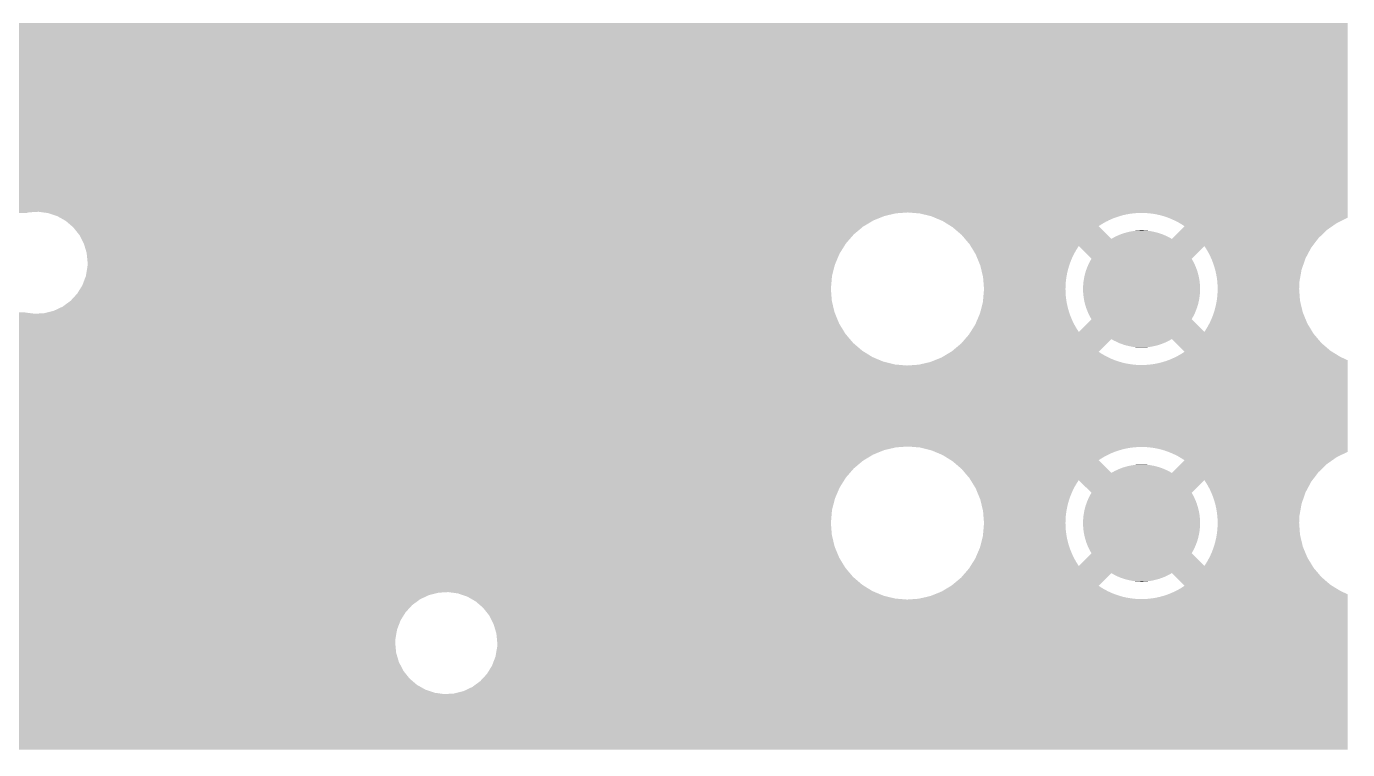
# Model space of a CAD drawing. Extents: x 295 to 953, y 10 to 290.
# Drawn here: x 678.91 to 716.18, y 74.3 to 94.71 of the extents above; entities that cross this region are included whole.
import ezdxf

# ---------------------------------------------------------------- set-up
doc = ezdxf.new("R2010")
doc.units = 0
doc.header["$LTSCALE"] = 5
doc.header["$MEASUREMENT"] = 0
doc.layers.add('PWR1', color=7, linetype='CONTINUOUS')

msp = doc.modelspace()

# ---------------------------------------------------------------- linework, layer by layer
at = {"layer": 'PWR1'}
for points in [[(593.328, 94.613), (593.49, 94.802), (716.177, 94.613), (716.177, 94.802)], [(566.926, 92.991), (566.926, 94.294), (716.177, 92.991), (716.177, 94.294)], [(592.413, 94.294), (592.662, 94.298), (716.177, 94.294), (716.177, 94.298)], [(592.662, 94.298), (592.905, 94.355), (716.177, 94.298), (716.177, 94.355)], [(592.905, 94.355), (593.13, 94.461), (716.177, 94.355), (716.177, 94.461)], [(593.13, 94.461), (593.328, 94.613), (716.177, 94.461), (716.177, 94.613)], [(566.926, 90.515), (566.926, 92.991), (716.177, 90.515), (716.177, 92.991)], [(641.308, 90.513), (641.193, 90.515), (716.177, 90.513), (716.177, 90.515)], [(641.422, 90.507), (641.308, 90.513), (716.177, 90.507), (716.177, 90.513)], [(641.536, 90.495), (641.422, 90.507), (716.177, 90.495), (716.177, 90.507)], [(641.649, 90.478), (641.536, 90.495), (716.177, 90.478), (716.177, 90.495)], [(641.761, 90.455), (641.649, 90.478), (716.177, 90.455), (716.177, 90.478)], [(641.872, 90.428), (641.761, 90.455), (716.177, 90.428), (716.177, 90.455)], [(641.982, 90.395), (641.872, 90.428), (716.177, 90.395), (716.177, 90.428)], [(642.09, 90.358), (641.982, 90.395), (716.177, 90.358), (716.177, 90.395)], [(642.196, 90.315), (642.09, 90.358), (716.177, 90.315), (716.177, 90.358)], [(642.3, 90.268), (642.196, 90.315), (716.177, 90.268), (716.177, 90.315)], [(642.402, 90.215), (642.3, 90.268), (716.177, 90.215), (716.177, 90.268)], [(642.501, 90.158), (642.402, 90.215), (716.177, 90.158), (716.177, 90.215)], [(642.014, 89.672), (642.501, 90.158), (716.177, 89.672), (716.177, 90.158)], [(626.243, 89.561), (626.113, 89.672), (716.177, 89.561), (716.177, 89.672)], [(626.314, 89.477), (626.243, 89.561), (716.177, 89.477), (716.177, 89.561)], [(660.381, 89.461), (660.262, 89.477), (678.974, 89.461), (679.249, 89.477)], [(660.535, 89.44), (660.381, 89.461), (678.893, 89.44), (678.974, 89.461)], [(679.389, 89.458), (679.249, 89.477), (716.177, 89.458), (716.177, 89.477)], [(679.522, 89.44), (679.389, 89.458), (703.527, 89.44), (703.775, 89.458)], [(703.93, 89.445), (703.775, 89.458), (716.177, 89.445), (716.177, 89.458)], [(679.541, 89.434), (679.522, 89.44), (703.438, 89.434), (703.527, 89.44)], [(679.767, 89.357), (679.541, 89.434), (703.109, 89.357), (703.438, 89.434)], [(679.783, 89.352), (679.767, 89.357), (703.097, 89.352), (703.109, 89.357)], [(679.997, 89.231), (679.783, 89.352), (702.796, 89.231), (703.097, 89.352)], [(680.022, 89.216), (679.997, 89.231), (702.772, 89.216), (702.796, 89.231)], [(680.208, 89.057), (680.022, 89.216), (702.507, 89.057), (702.772, 89.216)], [(703.956, 89.443), (703.93, 89.445), (710.268, 89.443), (710.374, 89.445)], [(704.044, 89.435), (703.956, 89.443), (710.162, 89.435), (710.268, 89.443)], [(704.111, 89.43), (704.044, 89.435), (710.115, 89.43), (710.162, 89.435)], [(704.14, 89.423), (704.111, 89.43), (710.056, 89.423), (710.115, 89.43)], [(704.213, 89.405), (704.14, 89.423), (709.951, 89.405), (710.056, 89.423)], [(704.307, 89.382), (704.213, 89.405), (709.847, 89.382), (709.951, 89.405)], [(704.422, 89.353), (704.307, 89.382), (709.745, 89.353), (709.847, 89.382)], [(704.439, 89.349), (704.422, 89.353), (709.732, 89.349), (709.745, 89.353)], [(704.508, 89.32), (704.439, 89.349), (709.643, 89.32), (709.732, 89.349)], [(704.599, 89.282), (704.508, 89.32), (709.544, 89.282), (709.643, 89.32)], [(704.702, 89.239), (704.599, 89.282), (709.447, 89.239), (709.544, 89.282)], [(704.75, 89.218), (704.702, 89.239), (709.407, 89.218), (709.447, 89.239)], [(704.795, 89.191), (704.75, 89.218), (709.352, 89.191), (709.407, 89.218)], [(704.88, 89.138), (704.795, 89.191), (709.259, 89.138), (709.352, 89.191)], [(704.973, 89.081), (704.88, 89.138), (709.169, 89.081), (709.259, 89.138)], [(704.989, 89.07), (704.973, 89.081), (709.154, 89.07), (709.169, 89.081)], [(710.481, 89.442), (710.374, 89.445), (716.177, 89.442), (716.177, 89.445)], [(710.587, 89.433), (710.481, 89.442), (716.177, 89.433), (716.177, 89.442)], [(710.693, 89.42), (710.587, 89.433), (716.177, 89.42), (716.177, 89.433)], [(710.797, 89.401), (710.693, 89.42), (716.177, 89.401), (716.177, 89.42)], [(710.901, 89.377), (710.797, 89.401), (716.177, 89.377), (716.177, 89.401)], [(711.004, 89.348), (710.901, 89.377), (716.177, 89.348), (716.177, 89.377)], [(711.104, 89.314), (711.004, 89.348), (716.177, 89.314), (716.177, 89.348)], [(711.119, 89.308), (711.104, 89.314), (716.177, 89.308), (716.177, 89.314)], [(711.12, 89.307), (711.119, 89.308), (716.176, 89.307), (716.177, 89.308)], [(711.203, 89.274), (711.12, 89.307), (716.109, 89.274), (716.176, 89.307)], [(711.3, 89.23), (711.203, 89.274), (716.019, 89.23), (716.109, 89.274)], [(711.395, 89.182), (711.3, 89.23), (715.919, 89.182), (716.019, 89.23)], [(711.434, 89.159), (711.395, 89.182), (715.873, 89.159), (715.919, 89.182)], [(711.487, 89.128), (711.434, 89.159), (715.829, 89.128), (715.873, 89.159)], [(711.576, 89.07), (711.487, 89.128), (715.746, 89.07), (715.829, 89.128)], [(680.231, 89.037), (680.208, 89.057), (702.484, 89.037), (702.507, 89.057)], [(680.388, 88.84), (680.231, 89.037), (702.249, 88.84), (702.484, 89.037)], [(680.403, 88.821), (680.388, 88.84), (702.232, 88.821), (702.249, 88.84)], [(680.525, 88.585), (680.403, 88.821), (702.027, 88.585), (702.232, 88.821)], [(705.037, 89.041), (704.989, 89.07), (709.183, 89.041), (709.154, 89.07)], [(705.293, 88.821), (705.037, 89.041), (709.403, 88.821), (709.183, 89.041)], [(705.385, 88.712), (705.293, 88.821), (709.512, 88.712), (709.403, 88.821)], [(705.511, 88.564), (705.385, 88.712), (715.227, 88.564), (715.339, 88.712)], [(709.512, 88.712), (709.528, 88.722), (711.218, 88.712), (711.202, 88.722)], [(709.528, 88.722), (709.594, 88.758), (711.202, 88.722), (711.137, 88.758)], [(709.594, 88.758), (709.61, 88.767), (711.137, 88.758), (711.12, 88.767)], [(709.61, 88.767), (709.678, 88.799), (711.12, 88.767), (711.053, 88.799)], [(709.678, 88.799), (709.694, 88.807), (711.053, 88.799), (711.035, 88.807)], [(709.694, 88.807), (709.764, 88.836), (711.035, 88.807), (710.967, 88.836)], [(709.764, 88.836), (709.78, 88.843), (710.967, 88.836), (710.949, 88.843)], [(709.78, 88.843), (709.852, 88.868), (710.949, 88.843), (710.879, 88.868)], [(709.852, 88.868), (709.869, 88.873), (710.879, 88.868), (710.86, 88.873)], [(709.869, 88.873), (709.942, 88.894), (710.86, 88.873), (710.79, 88.894)], [(709.942, 88.894), (709.958, 88.899), (710.79, 88.894), (710.77, 88.899)], [(709.958, 88.899), (710.033, 88.916), (710.77, 88.899), (710.699, 88.916)], [(710.033, 88.916), (710.049, 88.919), (710.699, 88.916), (710.678, 88.919)], [(710.049, 88.919), (710.126, 88.932), (710.678, 88.919), (710.607, 88.932)], [(710.126, 88.932), (710.142, 88.934), (710.607, 88.932), (710.585, 88.934)], [(710.142, 88.934), (710.22, 88.943), (710.585, 88.934), (710.514, 88.943)], [(710.22, 88.943), (710.234, 88.944), (710.514, 88.943), (710.489, 88.944)], [(710.234, 88.944), (710.317, 88.949), (710.489, 88.944), (710.421, 88.949)], [(710.317, 88.949), (710.328, 88.949), (710.421, 88.949), (710.328, 88.949)], [(711.218, 88.712), (711.238, 88.732), (715.339, 88.712), (715.354, 88.732)], [(711.238, 88.732), (711.472, 88.966), (715.354, 88.732), (715.597, 88.966)], [(711.472, 88.966), (711.576, 89.07), (715.597, 88.966), (715.746, 89.07)], [(680.529, 88.577), (680.525, 88.585), (702.021, 88.577), (702.027, 88.585)], [(680.608, 88.313), (680.529, 88.577), (701.856, 88.313), (702.021, 88.577)], [(705.544, 88.51), (705.511, 88.564), (715.186, 88.51), (715.227, 88.564)], [(705.599, 88.421), (705.544, 88.51), (708.536, 88.421), (708.593, 88.51)], [(705.655, 88.329), (705.599, 88.421), (708.482, 88.329), (708.536, 88.421)], [(705.687, 88.275), (705.655, 88.329), (708.455, 88.275), (708.482, 88.329)], [(708.952, 88.152), (708.593, 88.51), (711.779, 88.152), (712.137, 88.51)], [(712.168, 88.462), (712.137, 88.51), (715.15, 88.462), (715.186, 88.51)], [(712.2, 88.413), (712.168, 88.462), (715.123, 88.413), (715.15, 88.462)], [(712.253, 88.32), (712.2, 88.413), (715.074, 88.32), (715.123, 88.413)], [(680.609, 88.3), (680.608, 88.313), (701.848, 88.3), (701.856, 88.313)], [(680.634, 88.038), (680.609, 88.3), (701.736, 88.038), (701.848, 88.3)], [(680.63, 87.93), (680.632, 87.989), (701.7, 87.93), (701.715, 87.989)], [(680.632, 87.989), (680.634, 88.038), (701.715, 87.989), (701.736, 88.038)], [(705.704, 88.234), (705.687, 88.275), (708.433, 88.234), (708.455, 88.275)], [(705.744, 88.137), (705.704, 88.234), (708.389, 88.137), (708.433, 88.234)], [(705.785, 88.038), (705.744, 88.137), (708.35, 88.038), (708.389, 88.137)], [(705.816, 87.963), (705.785, 88.038), (708.325, 87.963), (708.35, 88.038)], [(705.822, 87.937), (705.816, 87.963), (708.316, 87.937), (708.325, 87.963)], [(708.843, 87.936), (708.864, 87.987), (711.888, 87.936), (711.865, 87.987)], [(708.864, 87.987), (708.881, 88.021), (711.865, 87.987), (711.85, 88.021)], [(708.881, 88.021), (708.906, 88.07), (711.85, 88.021), (711.824, 88.07)], [(708.906, 88.07), (708.924, 88.103), (711.824, 88.07), (711.807, 88.103)], [(708.924, 88.103), (708.952, 88.152), (711.807, 88.103), (711.779, 88.152)], [(712.301, 88.226), (712.253, 88.32), (715.023, 88.226), (715.074, 88.32)], [(712.328, 88.165), (712.301, 88.226), (714.991, 88.165), (715.023, 88.226)], [(712.345, 88.128), (712.328, 88.165), (714.978, 88.128), (714.991, 88.165)], [(712.383, 88.029), (712.345, 88.128), (714.944, 88.029), (714.978, 88.128)], [(712.417, 87.928), (712.383, 88.029), (714.909, 87.928), (714.944, 88.029)], [(680.485, 87.401), (680.583, 87.658), (701.61, 87.401), (701.632, 87.658)], [(680.583, 87.658), (680.584, 87.662), (701.632, 87.658), (701.632, 87.662)], [(680.584, 87.662), (680.63, 87.93), (701.632, 87.662), (701.7, 87.93)], [(705.847, 87.835), (705.822, 87.937), (708.287, 87.835), (708.316, 87.937)], [(705.871, 87.731), (705.847, 87.835), (708.263, 87.731), (708.287, 87.835)], [(705.894, 87.635), (705.871, 87.731), (708.246, 87.635), (708.263, 87.731)], [(705.895, 87.626), (705.894, 87.635), (708.244, 87.626), (708.246, 87.635)], [(705.903, 87.521), (705.895, 87.626), (708.23, 87.521), (708.244, 87.626)], [(708.739, 87.578), (708.748, 87.632), (711.992, 87.578), (711.981, 87.632)], [(708.748, 87.632), (708.757, 87.669), (711.981, 87.632), (711.974, 87.669)], [(708.757, 87.669), (708.77, 87.723), (711.974, 87.669), (711.96, 87.723)], [(708.77, 87.723), (708.78, 87.759), (711.96, 87.723), (711.951, 87.759)], [(708.78, 87.759), (708.796, 87.813), (711.951, 87.759), (711.933, 87.813)], [(708.796, 87.813), (708.809, 87.848), (711.933, 87.813), (711.922, 87.848)], [(708.809, 87.848), (708.828, 87.901), (711.922, 87.848), (711.902, 87.901)], [(708.828, 87.901), (708.843, 87.936), (711.902, 87.901), (711.888, 87.936)], [(712.44, 87.846), (712.417, 87.928), (714.88, 87.846), (714.909, 87.928)], [(712.446, 87.826), (712.44, 87.846), (714.876, 87.826), (714.88, 87.846)], [(712.469, 87.722), (712.446, 87.826), (714.858, 87.722), (714.876, 87.826)], [(712.488, 87.617), (712.469, 87.722), (714.839, 87.617), (714.858, 87.722)], [(712.501, 87.514), (712.488, 87.617), (714.82, 87.514), (714.839, 87.617)], [(680.34, 87.167), (680.422, 87.299), (701.612, 87.167), (701.602, 87.299)], [(680.422, 87.299), (680.485, 87.401), (701.602, 87.299), (701.61, 87.401)], [(705.912, 87.414), (705.903, 87.521), (708.222, 87.414), (708.23, 87.521)], [(705.921, 87.299), (705.912, 87.414), (708.219, 87.299), (708.222, 87.414)], [(705.912, 87.192), (705.921, 87.299), (708.222, 87.192), (708.219, 87.299)], [(708.714, 87.299), (708.715, 87.355), (712.016, 87.299), (712.015, 87.355)], [(708.716, 87.243), (708.714, 87.299), (712.015, 87.243), (712.016, 87.299)], [(708.715, 87.355), (708.717, 87.392), (712.015, 87.355), (712.014, 87.392)], [(708.717, 87.205), (708.716, 87.243), (712.013, 87.205), (712.015, 87.243)], [(708.717, 87.392), (708.721, 87.448), (712.014, 87.392), (712.009, 87.448)], [(708.721, 87.448), (708.725, 87.485), (712.009, 87.448), (712.006, 87.485)], [(708.725, 87.485), (708.732, 87.541), (712.006, 87.485), (711.998, 87.541)], [(708.732, 87.541), (708.739, 87.578), (711.998, 87.541), (711.992, 87.578)], [(712.501, 87.511), (712.501, 87.514), (714.82, 87.511), (714.82, 87.514)], [(712.509, 87.405), (712.501, 87.511), (714.815, 87.405), (714.82, 87.511)], [(712.508, 87.183), (712.511, 87.299), (714.819, 87.183), (714.81, 87.299)], [(712.511, 87.299), (712.509, 87.405), (714.81, 87.299), (714.815, 87.405)], [(679.931, 86.801), (680.15, 86.962), (701.666, 86.801), (701.628, 86.962)], [(680.15, 86.962), (680.153, 86.964), (701.628, 86.962), (701.628, 86.964)], [(680.153, 86.964), (680.34, 87.167), (701.628, 86.964), (701.612, 87.167)], [(705.849, 86.772), (705.875, 86.876), (708.285, 86.772), (708.261, 86.876)], [(705.875, 86.876), (705.89, 86.935), (708.261, 86.876), (708.25, 86.935)], [(705.89, 86.935), (705.894, 86.98), (708.25, 86.935), (708.243, 86.98)], [(705.894, 86.98), (705.903, 87.086), (708.243, 86.98), (708.229, 87.086)], [(705.903, 87.086), (705.912, 87.192), (708.229, 87.086), (708.222, 87.192)], [(708.722, 87.15), (708.717, 87.205), (712.009, 87.15), (712.013, 87.205)], [(708.725, 87.112), (708.722, 87.15), (712.005, 87.112), (712.009, 87.15)], [(708.733, 87.057), (708.725, 87.112), (711.998, 87.057), (712.005, 87.112)], [(708.738, 87.02), (708.733, 87.057), (711.992, 87.02), (711.998, 87.057)], [(708.749, 86.965), (708.738, 87.02), (711.982, 86.965), (711.992, 87.02)], [(708.756, 86.928), (708.749, 86.965), (711.973, 86.928), (711.982, 86.965)], [(708.77, 86.874), (708.756, 86.928), (711.961, 86.874), (711.973, 86.928)], [(708.78, 86.838), (708.77, 86.874), (711.95, 86.838), (711.961, 86.874)], [(708.797, 86.784), (708.78, 86.838), (711.934, 86.784), (711.95, 86.838)], [(712.443, 86.763), (712.467, 86.866), (714.884, 86.763), (714.859, 86.866)], [(712.467, 86.866), (712.485, 86.962), (714.859, 86.866), (714.836, 86.962)], [(712.485, 86.962), (712.486, 86.971), (714.836, 86.962), (714.835, 86.971)], [(712.486, 86.971), (712.5, 87.077), (714.835, 86.971), (714.827, 87.077)], [(712.5, 87.077), (712.508, 87.183), (714.827, 87.077), (714.819, 87.183)], [(626.114, 86.405), (626.224, 86.497), (701.801, 86.405), (701.763, 86.497)], [(626.224, 86.497), (626.313, 86.6), (701.763, 86.497), (701.721, 86.6)], [(660.154, 86.6), (660.429, 86.616), (679.14, 86.6), (679.021, 86.616)], [(660.429, 86.616), (660.51, 86.636), (679.021, 86.616), (678.867, 86.636)], [(679.14, 86.6), (679.415, 86.616), (701.721, 86.6), (701.714, 86.616)], [(679.415, 86.616), (679.487, 86.634), (701.714, 86.616), (701.707, 86.634)], [(679.487, 86.634), (679.682, 86.684), (701.707, 86.634), (701.695, 86.684)], [(679.682, 86.684), (679.931, 86.801), (701.695, 86.684), (701.666, 86.801)], [(705.706, 86.372), (705.748, 86.469), (708.429, 86.372), (708.386, 86.469)], [(705.748, 86.469), (705.79, 86.568), (708.386, 86.469), (708.347, 86.568)], [(705.79, 86.568), (705.807, 86.608), (708.347, 86.568), (708.334, 86.608)], [(705.807, 86.608), (705.823, 86.669), (708.334, 86.608), (708.313, 86.669)], [(705.823, 86.669), (705.849, 86.772), (708.313, 86.669), (708.285, 86.772)], [(708.808, 86.749), (708.797, 86.784), (711.921, 86.749), (711.934, 86.784)], [(708.829, 86.697), (708.808, 86.749), (711.902, 86.697), (711.921, 86.749)], [(708.842, 86.662), (708.829, 86.697), (711.888, 86.662), (711.902, 86.697)], [(708.865, 86.611), (708.842, 86.662), (711.866, 86.611), (711.888, 86.662)], [(708.88, 86.577), (708.865, 86.611), (711.849, 86.577), (711.866, 86.611)], [(708.906, 86.527), (708.88, 86.577), (711.825, 86.527), (711.849, 86.577)], [(708.924, 86.494), (708.906, 86.527), (711.806, 86.494), (711.825, 86.527)], [(708.952, 86.446), (708.924, 86.494), (711.779, 86.446), (711.806, 86.494)], [(712.341, 86.46), (712.38, 86.559), (714.986, 86.46), (714.945, 86.559)], [(712.38, 86.559), (712.405, 86.634), (714.945, 86.559), (714.915, 86.634)], [(712.405, 86.634), (712.414, 86.66), (714.915, 86.634), (714.908, 86.66)], [(712.414, 86.66), (712.443, 86.763), (714.908, 86.66), (714.884, 86.763)], [(642.097, 86.322), (642.014, 86.405), (701.835, 86.322), (701.801, 86.405)], [(642.385, 86.034), (642.097, 86.322), (702.011, 86.034), (701.835, 86.322)], [(705.543, 86.087), (705.604, 86.185), (708.593, 86.087), (708.531, 86.185)], [(705.604, 86.185), (705.662, 86.277), (708.531, 86.185), (708.478, 86.277)], [(705.662, 86.277), (705.675, 86.298), (708.478, 86.277), (708.467, 86.298)], [(705.675, 86.298), (705.706, 86.372), (708.467, 86.298), (708.429, 86.372)], [(708.593, 86.087), (708.952, 86.445), (712.137, 86.087), (711.779, 86.445)], [(708.952, 86.445), (708.952, 86.446), (711.779, 86.445), (711.779, 86.446)], [(712.137, 86.087), (712.195, 86.177), (715.186, 86.087), (715.132, 86.177)], [(712.195, 86.177), (712.248, 86.269), (715.132, 86.177), (715.076, 86.269)], [(712.248, 86.269), (712.276, 86.322), (715.076, 86.269), (715.043, 86.322)], [(712.276, 86.322), (712.297, 86.363), (715.043, 86.322), (715.026, 86.363)], [(712.297, 86.363), (712.341, 86.46), (715.026, 86.363), (714.986, 86.46)], [(642.034, 85.699), (642.142, 85.739), (702.319, 85.699), (702.273, 85.739)], [(642.142, 85.739), (642.229, 85.776), (702.273, 85.739), (702.229, 85.776)], [(642.229, 85.776), (642.247, 85.784), (702.229, 85.776), (702.223, 85.784)], [(642.247, 85.784), (642.35, 85.834), (702.223, 85.784), (702.181, 85.834)], [(642.35, 85.834), (642.45, 85.888), (702.181, 85.834), (702.134, 85.888)], [(642.501, 85.918), (642.385, 86.034), (702.109, 85.918), (702.011, 86.034)], [(642.45, 85.888), (642.501, 85.918), (702.134, 85.888), (702.109, 85.918)], [(705.015, 85.541), (705.274, 85.757), (709.167, 85.541), (709.384, 85.757)], [(705.274, 85.757), (705.385, 85.885), (709.384, 85.757), (709.512, 85.885)], [(705.385, 85.885), (705.495, 86.012), (715.345, 85.885), (715.237, 86.012)], [(705.495, 86.012), (705.509, 86.034), (715.237, 86.012), (715.219, 86.034)], [(705.509, 86.034), (705.543, 86.087), (715.219, 86.034), (715.186, 86.087)], [(709.529, 85.876), (709.512, 85.885), (711.202, 85.876), (711.218, 85.885)], [(709.593, 85.839), (709.529, 85.876), (711.136, 85.839), (711.202, 85.876)], [(709.611, 85.831), (709.593, 85.839), (711.121, 85.831), (711.136, 85.839)], [(709.677, 85.798), (709.611, 85.831), (711.052, 85.798), (711.121, 85.831)], [(709.695, 85.79), (709.677, 85.798), (711.036, 85.79), (711.052, 85.798)], [(709.763, 85.761), (709.695, 85.79), (710.966, 85.761), (711.036, 85.79)], [(709.782, 85.755), (709.763, 85.761), (710.95, 85.755), (710.966, 85.761)], [(709.851, 85.73), (709.782, 85.755), (710.878, 85.73), (710.95, 85.755)], [(709.87, 85.724), (709.851, 85.73), (710.862, 85.724), (710.878, 85.73)], [(709.94, 85.703), (709.87, 85.724), (710.788, 85.703), (710.862, 85.724)], [(711.327, 85.776), (711.218, 85.885), (715.437, 85.776), (715.345, 85.885)], [(711.547, 85.556), (711.327, 85.776), (715.693, 85.556), (715.437, 85.776)], [(607.509, 85.313), (607.57, 85.379), (702.928, 85.313), (702.772, 85.379)], [(607.57, 85.379), (607.696, 85.516), (702.772, 85.379), (702.551, 85.516)], [(607.696, 85.516), (607.721, 85.556), (702.551, 85.516), (702.485, 85.556)], [(607.721, 85.556), (607.725, 85.562), (702.485, 85.556), (702.479, 85.562)], [(641.249, 85.562), (641.363, 85.566), (702.479, 85.562), (702.474, 85.566)], [(641.363, 85.566), (641.477, 85.575), (702.474, 85.566), (702.464, 85.575)], [(641.477, 85.575), (641.591, 85.59), (702.464, 85.575), (702.447, 85.59)], [(641.591, 85.59), (641.704, 85.609), (702.447, 85.59), (702.424, 85.609)], [(641.704, 85.609), (641.815, 85.634), (702.424, 85.609), (702.395, 85.634)], [(641.815, 85.634), (641.926, 85.664), (702.395, 85.634), (702.36, 85.664)], [(641.926, 85.664), (642.034, 85.699), (702.36, 85.664), (702.319, 85.699)], [(704.618, 85.323), (704.726, 85.367), (709.527, 85.323), (709.43, 85.367)], [(704.726, 85.367), (704.807, 85.416), (709.43, 85.367), (709.335, 85.416)], [(704.807, 85.416), (704.896, 85.469), (709.335, 85.416), (709.243, 85.469)], [(704.896, 85.469), (704.992, 85.527), (709.243, 85.469), (709.154, 85.527)], [(704.992, 85.527), (705.015, 85.541), (709.154, 85.527), (709.167, 85.541)], [(709.96, 85.699), (709.94, 85.703), (710.772, 85.699), (710.788, 85.703)], [(710.031, 85.682), (709.96, 85.699), (710.697, 85.682), (710.772, 85.699)], [(710.052, 85.678), (710.031, 85.682), (710.681, 85.678), (710.697, 85.682)], [(710.123, 85.665), (710.052, 85.678), (710.604, 85.665), (710.681, 85.678)], [(710.145, 85.663), (710.123, 85.665), (710.589, 85.663), (710.604, 85.665)], [(710.216, 85.654), (710.145, 85.663), (710.51, 85.654), (710.589, 85.663)], [(710.241, 85.653), (710.216, 85.654), (710.496, 85.653), (710.51, 85.654)], [(710.309, 85.649), (710.241, 85.653), (710.413, 85.649), (710.496, 85.653)], [(710.403, 85.648), (710.309, 85.649), (710.403, 85.648), (710.413, 85.649)], [(711.186, 85.316), (711.284, 85.359), (716.12, 85.316), (716.025, 85.359)], [(711.284, 85.359), (711.323, 85.379), (716.025, 85.359), (715.98, 85.379)], [(711.323, 85.379), (711.379, 85.407), (715.98, 85.379), (715.935, 85.407)], [(711.379, 85.407), (711.471, 85.459), (715.935, 85.407), (715.85, 85.459)], [(711.471, 85.459), (711.561, 85.516), (715.85, 85.459), (715.758, 85.516)], [(711.576, 85.527), (711.547, 85.556), (715.741, 85.527), (715.693, 85.556)], [(711.561, 85.516), (711.576, 85.527), (715.758, 85.516), (715.741, 85.527)], [(606.771, 84.965), (607.038, 85.033), (716.177, 84.965), (716.177, 85.033)], [(607.038, 85.033), (607.263, 85.139), (716.177, 85.033), (716.177, 85.139)], [(607.263, 85.139), (607.287, 85.15), (703.748, 85.139), (703.615, 85.15)], [(607.287, 85.15), (607.311, 85.168), (703.615, 85.15), (703.411, 85.168)], [(607.311, 85.168), (607.42, 85.248), (703.411, 85.168), (703.084, 85.248)], [(607.42, 85.248), (607.509, 85.313), (703.084, 85.248), (702.928, 85.313)], [(703.748, 85.139), (703.931, 85.152), (716.177, 85.139), (716.177, 85.152)], [(703.931, 85.152), (703.974, 85.155), (710.356, 85.152), (710.249, 85.155)], [(703.974, 85.155), (704.084, 85.163), (710.249, 85.155), (710.148, 85.163)], [(704.084, 85.163), (704.086, 85.164), (710.148, 85.163), (710.143, 85.164)], [(704.086, 85.164), (704.145, 85.178), (710.143, 85.164), (710.038, 85.178)], [(704.145, 85.178), (704.226, 85.196), (710.038, 85.178), (709.933, 85.196)], [(704.226, 85.196), (704.329, 85.22), (709.933, 85.196), (709.829, 85.22)], [(704.329, 85.22), (704.413, 85.24), (709.829, 85.22), (709.761, 85.24)], [(704.413, 85.24), (704.437, 85.25), (709.761, 85.24), (709.727, 85.25)], [(704.437, 85.25), (704.521, 85.284), (709.727, 85.25), (709.626, 85.284)], [(704.521, 85.284), (704.618, 85.323), (709.626, 85.284), (709.527, 85.323)], [(710.356, 85.152), (710.462, 85.155), (716.177, 85.152), (716.177, 85.155)], [(710.462, 85.155), (710.569, 85.162), (716.177, 85.155), (716.177, 85.162)], [(710.569, 85.162), (710.674, 85.175), (716.177, 85.162), (716.177, 85.175)], [(710.674, 85.175), (710.779, 85.193), (716.177, 85.175), (716.177, 85.193)], [(710.779, 85.193), (710.883, 85.216), (716.177, 85.193), (716.177, 85.216)], [(710.883, 85.216), (710.986, 85.244), (716.177, 85.216), (716.177, 85.244)], [(710.986, 85.244), (711.087, 85.277), (716.177, 85.244), (716.177, 85.277)], [(711.087, 85.277), (711.118, 85.289), (716.177, 85.277), (716.177, 85.289)], [(711.118, 85.289), (711.12, 85.29), (716.177, 85.289), (716.176, 85.29)], [(711.12, 85.29), (711.186, 85.316), (716.176, 85.29), (716.12, 85.316)], [(566.926, 82.854), (566.926, 84.949), (716.177, 82.854), (716.177, 84.949)], [(606.496, 84.949), (606.771, 84.965), (716.177, 84.949), (716.177, 84.965)], [(566.926, 82.83), (566.926, 82.854), (703.438, 82.83), (703.775, 82.854)], [(566.926, 82.753), (566.926, 82.83), (703.109, 82.753), (703.438, 82.83)], [(566.926, 82.627), (566.926, 82.753), (702.796, 82.627), (703.109, 82.753)], [(703.93, 82.841), (703.775, 82.854), (716.177, 82.841), (716.177, 82.854)], [(703.956, 82.839), (703.93, 82.841), (710.268, 82.839), (710.374, 82.841)], [(704.044, 82.831), (703.956, 82.839), (710.162, 82.831), (710.268, 82.839)], [(704.111, 82.826), (704.044, 82.831), (710.115, 82.826), (710.162, 82.831)], [(704.14, 82.819), (704.111, 82.826), (710.056, 82.819), (710.115, 82.826)], [(704.213, 82.801), (704.14, 82.819), (709.951, 82.801), (710.056, 82.819)], [(704.307, 82.778), (704.213, 82.801), (709.847, 82.778), (709.951, 82.801)], [(704.422, 82.749), (704.307, 82.778), (709.745, 82.749), (709.847, 82.778)], [(704.439, 82.745), (704.422, 82.749), (709.732, 82.745), (709.745, 82.749)], [(704.508, 82.716), (704.439, 82.745), (709.643, 82.716), (709.732, 82.745)], [(710.481, 82.838), (710.374, 82.841), (716.177, 82.838), (716.177, 82.841)], [(710.587, 82.829), (710.481, 82.838), (716.177, 82.829), (716.177, 82.838)], [(710.693, 82.816), (710.587, 82.829), (716.177, 82.816), (716.177, 82.829)], [(710.797, 82.797), (710.693, 82.816), (716.177, 82.797), (716.177, 82.816)], [(710.901, 82.773), (710.797, 82.797), (716.177, 82.773), (716.177, 82.797)], [(711.004, 82.744), (710.901, 82.773), (716.177, 82.744), (716.177, 82.773)], [(711.104, 82.71), (711.004, 82.744), (716.177, 82.71), (716.177, 82.744)], [(566.926, 82.453), (566.926, 82.627), (702.507, 82.453), (702.796, 82.627)], [(566.926, 82.236), (566.926, 82.453), (702.249, 82.236), (702.507, 82.453)], [(704.599, 82.678), (704.508, 82.716), (709.544, 82.678), (709.643, 82.716)], [(704.702, 82.635), (704.599, 82.678), (709.447, 82.635), (709.544, 82.678)], [(704.75, 82.614), (704.702, 82.635), (709.407, 82.614), (709.447, 82.635)], [(704.795, 82.587), (704.75, 82.614), (709.352, 82.587), (709.407, 82.614)], [(704.88, 82.534), (704.795, 82.587), (709.259, 82.534), (709.352, 82.587)], [(704.973, 82.477), (704.88, 82.534), (709.169, 82.477), (709.259, 82.534)], [(704.989, 82.466), (704.973, 82.477), (709.154, 82.466), (709.169, 82.477)], [(705.037, 82.437), (704.989, 82.466), (709.183, 82.437), (709.154, 82.466)], [(705.293, 82.217), (705.037, 82.437), (709.403, 82.217), (709.183, 82.437)], [(711.119, 82.704), (711.104, 82.71), (716.177, 82.704), (716.177, 82.71)], [(711.12, 82.703), (711.119, 82.704), (716.176, 82.703), (716.177, 82.704)], [(711.203, 82.67), (711.12, 82.703), (716.109, 82.67), (716.176, 82.703)], [(711.3, 82.626), (711.203, 82.67), (716.019, 82.626), (716.109, 82.67)], [(711.395, 82.578), (711.3, 82.626), (715.919, 82.578), (716.019, 82.626)], [(711.434, 82.555), (711.395, 82.578), (715.873, 82.555), (715.919, 82.578)], [(711.487, 82.524), (711.434, 82.555), (715.829, 82.524), (715.873, 82.555)], [(711.472, 82.362), (711.576, 82.466), (715.597, 82.362), (715.746, 82.466)], [(711.576, 82.466), (711.487, 82.524), (715.746, 82.466), (715.829, 82.524)], [(566.926, 81.981), (566.926, 82.236), (702.027, 81.981), (702.249, 82.236)], [(705.385, 82.108), (705.293, 82.217), (709.512, 82.108), (709.403, 82.217)], [(705.511, 81.96), (705.385, 82.108), (715.227, 81.96), (715.339, 82.108)], [(709.512, 82.108), (709.528, 82.118), (711.218, 82.108), (711.202, 82.118)], [(709.528, 82.118), (709.594, 82.154), (711.202, 82.118), (711.137, 82.154)], [(709.594, 82.154), (709.61, 82.163), (711.137, 82.154), (711.12, 82.163)], [(709.61, 82.163), (709.678, 82.195), (711.12, 82.163), (711.053, 82.195)], [(709.678, 82.195), (709.694, 82.203), (711.053, 82.195), (711.035, 82.203)], [(709.694, 82.203), (709.764, 82.232), (711.035, 82.203), (710.967, 82.232)], [(709.764, 82.232), (709.78, 82.239), (710.967, 82.232), (710.949, 82.239)], [(709.78, 82.239), (709.852, 82.264), (710.949, 82.239), (710.879, 82.264)], [(709.852, 82.264), (709.869, 82.269), (710.879, 82.264), (710.86, 82.269)], [(709.869, 82.269), (709.942, 82.29), (710.86, 82.269), (710.79, 82.29)], [(709.942, 82.29), (709.958, 82.295), (710.79, 82.29), (710.77, 82.295)], [(709.958, 82.295), (710.033, 82.312), (710.77, 82.295), (710.699, 82.312)], [(710.033, 82.312), (710.049, 82.315), (710.699, 82.312), (710.678, 82.315)], [(710.049, 82.315), (710.126, 82.328), (710.678, 82.315), (710.607, 82.328)], [(710.126, 82.328), (710.142, 82.33), (710.607, 82.328), (710.585, 82.33)], [(710.142, 82.33), (710.22, 82.339), (710.585, 82.33), (710.514, 82.339)], [(710.22, 82.339), (710.234, 82.34), (710.514, 82.339), (710.489, 82.34)], [(710.234, 82.34), (710.317, 82.345), (710.489, 82.34), (710.421, 82.345)], [(710.317, 82.345), (710.328, 82.345), (710.421, 82.345), (710.328, 82.345)], [(711.218, 82.108), (711.238, 82.128), (715.339, 82.108), (715.354, 82.128)], [(711.238, 82.128), (711.472, 82.362), (715.354, 82.128), (715.597, 82.362)], [(566.926, 81.696), (566.926, 81.981), (701.848, 81.696), (702.027, 81.981)], [(566.926, 81.385), (566.926, 81.696), (701.715, 81.385), (701.848, 81.696)], [(705.544, 81.906), (705.511, 81.96), (715.186, 81.906), (715.227, 81.96)], [(705.599, 81.817), (705.544, 81.906), (708.536, 81.817), (708.593, 81.906)], [(705.655, 81.725), (705.599, 81.817), (708.482, 81.725), (708.536, 81.817)], [(705.687, 81.671), (705.655, 81.725), (708.455, 81.671), (708.482, 81.725)], [(705.704, 81.63), (705.687, 81.671), (708.433, 81.63), (708.455, 81.671)], [(705.744, 81.533), (705.704, 81.63), (708.389, 81.533), (708.433, 81.63)], [(708.952, 81.548), (708.593, 81.906), (711.779, 81.548), (712.137, 81.906)], [(712.168, 81.858), (712.137, 81.906), (715.15, 81.858), (715.186, 81.906)], [(712.2, 81.809), (712.168, 81.858), (715.123, 81.809), (715.15, 81.858)], [(712.253, 81.716), (712.2, 81.809), (715.074, 81.716), (715.123, 81.809)], [(712.301, 81.622), (712.253, 81.716), (715.023, 81.622), (715.074, 81.716)], [(712.328, 81.561), (712.301, 81.622), (714.991, 81.561), (715.023, 81.622)], [(566.926, 81.058), (566.926, 81.385), (701.632, 81.058), (701.715, 81.385)], [(705.785, 81.434), (705.744, 81.533), (708.35, 81.434), (708.389, 81.533)], [(705.816, 81.359), (705.785, 81.434), (708.325, 81.359), (708.35, 81.434)], [(705.822, 81.333), (705.816, 81.359), (708.316, 81.333), (708.325, 81.359)], [(705.847, 81.231), (705.822, 81.333), (708.287, 81.231), (708.316, 81.333)], [(708.809, 81.244), (708.828, 81.297), (711.922, 81.244), (711.902, 81.297)], [(708.828, 81.297), (708.843, 81.332), (711.902, 81.297), (711.888, 81.332)], [(708.843, 81.332), (708.864, 81.383), (711.888, 81.332), (711.865, 81.383)], [(708.864, 81.383), (708.881, 81.417), (711.865, 81.383), (711.85, 81.417)], [(708.881, 81.417), (708.906, 81.466), (711.85, 81.417), (711.824, 81.466)], [(708.906, 81.466), (708.924, 81.499), (711.824, 81.466), (711.807, 81.499)], [(708.924, 81.499), (708.952, 81.548), (711.807, 81.499), (711.779, 81.548)], [(712.345, 81.524), (712.328, 81.561), (714.978, 81.524), (714.991, 81.561)], [(712.383, 81.425), (712.345, 81.524), (714.944, 81.425), (714.978, 81.524)], [(712.417, 81.324), (712.383, 81.425), (714.909, 81.324), (714.944, 81.425)], [(712.44, 81.242), (712.417, 81.324), (714.88, 81.242), (714.909, 81.324)], [(566.926, 80.695), (566.926, 81.058), (701.602, 80.695), (701.632, 81.058)], [(705.871, 81.127), (705.847, 81.231), (708.263, 81.127), (708.287, 81.231)], [(705.894, 81.031), (705.871, 81.127), (708.246, 81.031), (708.263, 81.127)], [(705.895, 81.022), (705.894, 81.031), (708.244, 81.022), (708.246, 81.031)], [(705.903, 80.917), (705.895, 81.022), (708.23, 80.917), (708.244, 81.022)], [(705.912, 80.81), (705.903, 80.917), (708.222, 80.81), (708.23, 80.917)], [(708.721, 80.844), (708.725, 80.881), (712.009, 80.844), (712.006, 80.881)], [(708.725, 80.881), (708.732, 80.937), (712.006, 80.881), (711.998, 80.937)], [(708.732, 80.937), (708.739, 80.974), (711.998, 80.937), (711.992, 80.974)], [(708.739, 80.974), (708.748, 81.028), (711.992, 80.974), (711.981, 81.028)], [(708.748, 81.028), (708.757, 81.065), (711.981, 81.028), (711.974, 81.065)], [(708.757, 81.065), (708.77, 81.119), (711.974, 81.065), (711.96, 81.119)], [(708.77, 81.119), (708.78, 81.155), (711.96, 81.119), (711.951, 81.155)], [(708.78, 81.155), (708.796, 81.209), (711.951, 81.155), (711.933, 81.209)], [(708.796, 81.209), (708.809, 81.244), (711.933, 81.209), (711.922, 81.244)], [(712.446, 81.222), (712.44, 81.242), (714.876, 81.222), (714.88, 81.242)], [(712.469, 81.118), (712.446, 81.222), (714.858, 81.118), (714.876, 81.222)], [(712.488, 81.013), (712.469, 81.118), (714.839, 81.013), (714.858, 81.118)], [(712.501, 80.91), (712.488, 81.013), (714.82, 80.91), (714.839, 81.013)], [(712.501, 80.907), (712.501, 80.91), (714.82, 80.907), (714.82, 80.91)], [(712.509, 80.801), (712.501, 80.907), (714.815, 80.801), (714.82, 80.907)], [(566.926, 80.396), (566.926, 80.695), (701.625, 80.396), (701.602, 80.695)], [(705.903, 80.482), (705.912, 80.588), (708.229, 80.482), (708.222, 80.588)], [(705.921, 80.695), (705.912, 80.81), (708.219, 80.695), (708.222, 80.81)], [(705.912, 80.588), (705.921, 80.695), (708.222, 80.588), (708.219, 80.695)], [(708.714, 80.695), (708.715, 80.751), (712.016, 80.695), (712.015, 80.751)], [(708.716, 80.639), (708.714, 80.695), (712.015, 80.639), (712.016, 80.695)], [(708.715, 80.751), (708.717, 80.788), (712.015, 80.751), (712.014, 80.788)], [(708.717, 80.601), (708.716, 80.639), (712.013, 80.601), (712.015, 80.639)], [(708.717, 80.788), (708.721, 80.844), (712.014, 80.788), (712.009, 80.844)], [(708.722, 80.546), (708.717, 80.601), (712.009, 80.546), (712.013, 80.601)], [(708.725, 80.508), (708.722, 80.546), (712.005, 80.508), (712.009, 80.546)], [(708.733, 80.453), (708.725, 80.508), (711.998, 80.453), (712.005, 80.508)], [(712.5, 80.473), (712.508, 80.579), (714.827, 80.473), (714.819, 80.579)], [(712.508, 80.579), (712.511, 80.695), (714.819, 80.579), (714.81, 80.695)], [(712.511, 80.695), (712.509, 80.801), (714.81, 80.695), (714.815, 80.801)], [(596.146, 80.36), (595.873, 80.396), (701.628, 80.36), (701.625, 80.396)], [(596.151, 80.358), (596.146, 80.36), (701.628, 80.358), (701.628, 80.36)], [(596.407, 80.272), (596.151, 80.358), (701.649, 80.272), (701.628, 80.358)], [(596.647, 80.136), (596.407, 80.272), (701.681, 80.136), (701.649, 80.272)], [(596.77, 80.03), (596.647, 80.136), (701.707, 80.03), (701.681, 80.136)], [(705.823, 80.065), (705.849, 80.168), (708.313, 80.065), (708.285, 80.168)], [(705.849, 80.168), (705.875, 80.272), (708.285, 80.168), (708.261, 80.272)], [(705.875, 80.272), (705.89, 80.331), (708.261, 80.272), (708.25, 80.331)], [(705.89, 80.331), (705.894, 80.376), (708.25, 80.331), (708.243, 80.376)], [(705.894, 80.376), (705.903, 80.482), (708.243, 80.376), (708.229, 80.482)], [(708.738, 80.416), (708.733, 80.453), (711.992, 80.416), (711.998, 80.453)], [(708.749, 80.361), (708.738, 80.416), (711.982, 80.361), (711.992, 80.416)], [(708.756, 80.324), (708.749, 80.361), (711.973, 80.324), (711.982, 80.361)], [(708.77, 80.27), (708.756, 80.324), (711.961, 80.27), (711.973, 80.324)], [(708.78, 80.234), (708.77, 80.27), (711.95, 80.234), (711.961, 80.27)], [(708.797, 80.18), (708.78, 80.234), (711.934, 80.18), (711.95, 80.234)], [(708.808, 80.145), (708.797, 80.18), (711.921, 80.145), (711.934, 80.18)], [(708.829, 80.093), (708.808, 80.145), (711.902, 80.093), (711.921, 80.145)], [(712.414, 80.056), (712.443, 80.159), (714.908, 80.056), (714.884, 80.159)], [(712.443, 80.159), (712.467, 80.262), (714.884, 80.159), (714.859, 80.262)], [(712.467, 80.262), (712.485, 80.358), (714.859, 80.262), (714.836, 80.358)], [(712.485, 80.358), (712.486, 80.367), (714.836, 80.358), (714.835, 80.367)], [(712.486, 80.367), (712.5, 80.473), (714.835, 80.367), (714.827, 80.473)], [(596.856, 79.956), (596.77, 80.03), (701.737, 79.956), (701.707, 80.03)], [(597.027, 79.741), (596.856, 79.956), (701.826, 79.741), (701.737, 79.956)], [(705.675, 79.694), (705.706, 79.768), (708.467, 79.694), (708.429, 79.768)], [(705.706, 79.768), (705.748, 79.865), (708.429, 79.768), (708.386, 79.865)], [(705.748, 79.865), (705.79, 79.964), (708.386, 79.865), (708.347, 79.964)], [(705.79, 79.964), (705.807, 80.004), (708.347, 79.964), (708.334, 80.004)], [(705.807, 80.004), (705.823, 80.065), (708.334, 80.004), (708.313, 80.065)], [(708.593, 79.483), (708.952, 79.841), (712.137, 79.483), (711.779, 79.841)], [(708.842, 80.058), (708.829, 80.093), (711.888, 80.058), (711.902, 80.093)], [(708.865, 80.007), (708.842, 80.058), (711.866, 80.007), (711.888, 80.058)], [(708.88, 79.973), (708.865, 80.007), (711.849, 79.973), (711.866, 80.007)], [(708.906, 79.923), (708.88, 79.973), (711.825, 79.923), (711.849, 79.973)], [(708.924, 79.89), (708.906, 79.923), (711.806, 79.89), (711.825, 79.923)], [(708.952, 79.842), (708.924, 79.89), (711.779, 79.842), (711.806, 79.89)], [(708.952, 79.841), (708.952, 79.842), (711.779, 79.841), (711.779, 79.842)], [(712.276, 79.718), (712.297, 79.759), (715.043, 79.718), (715.026, 79.759)], [(712.297, 79.759), (712.341, 79.856), (715.026, 79.759), (714.986, 79.856)], [(712.341, 79.856), (712.38, 79.955), (714.986, 79.856), (714.945, 79.955)], [(712.38, 79.955), (712.405, 80.03), (714.945, 79.955), (714.915, 80.03)], [(712.405, 80.03), (712.414, 80.056), (714.915, 80.03), (714.908, 80.056)], [(597.039, 79.718), (597.027, 79.741), (701.835, 79.718), (701.826, 79.741)], [(597.115, 79.571), (597.039, 79.718), (701.925, 79.571), (701.835, 79.718)], [(634.119, 79.534), (633.846, 79.571), (701.947, 79.534), (701.925, 79.571)], [(634.38, 79.446), (634.119, 79.534), (702.001, 79.446), (701.947, 79.534)], [(634.409, 79.43), (634.38, 79.446), (702.011, 79.43), (702.001, 79.446)], [(634.62, 79.31), (634.409, 79.43), (702.112, 79.31), (702.011, 79.43)], [(705.385, 79.281), (705.495, 79.408), (715.345, 79.281), (715.237, 79.408)], [(705.495, 79.408), (705.509, 79.43), (715.237, 79.408), (715.219, 79.43)], [(705.509, 79.43), (705.543, 79.483), (715.219, 79.43), (715.186, 79.483)], [(705.543, 79.483), (705.604, 79.581), (708.593, 79.483), (708.531, 79.581)], [(705.604, 79.581), (705.662, 79.673), (708.531, 79.581), (708.478, 79.673)], [(705.662, 79.673), (705.675, 79.694), (708.478, 79.673), (708.467, 79.694)], [(712.137, 79.483), (712.195, 79.573), (715.186, 79.483), (715.132, 79.573)], [(712.195, 79.573), (712.248, 79.665), (715.132, 79.573), (715.076, 79.665)], [(712.248, 79.665), (712.276, 79.718), (715.076, 79.665), (715.043, 79.718)], [(634.78, 79.172), (634.62, 79.31), (702.229, 79.172), (702.112, 79.31)], [(634.829, 79.131), (634.78, 79.172), (702.278, 79.131), (702.229, 79.172)], [(634.97, 78.952), (634.829, 79.131), (702.485, 78.952), (702.278, 79.131)], [(705.015, 78.937), (705.274, 79.153), (709.167, 78.937), (709.384, 79.153)], [(705.274, 79.153), (705.385, 79.281), (709.384, 79.153), (709.512, 79.281)], [(709.529, 79.272), (709.512, 79.281), (711.202, 79.272), (711.218, 79.281)], [(709.593, 79.235), (709.529, 79.272), (711.136, 79.235), (711.202, 79.272)], [(709.611, 79.227), (709.593, 79.235), (711.121, 79.227), (711.136, 79.235)], [(709.677, 79.194), (709.611, 79.227), (711.052, 79.194), (711.121, 79.227)], [(709.695, 79.186), (709.677, 79.194), (711.036, 79.186), (711.052, 79.194)], [(709.763, 79.157), (709.695, 79.186), (710.966, 79.157), (711.036, 79.186)], [(709.782, 79.151), (709.763, 79.157), (710.95, 79.151), (710.966, 79.157)], [(709.851, 79.126), (709.782, 79.151), (710.878, 79.126), (710.95, 79.151)], [(709.87, 79.12), (709.851, 79.126), (710.862, 79.12), (710.878, 79.126)], [(709.94, 79.099), (709.87, 79.12), (710.788, 79.099), (710.862, 79.12)], [(709.96, 79.095), (709.94, 79.099), (710.772, 79.095), (710.788, 79.099)], [(710.031, 79.078), (709.96, 79.095), (710.697, 79.078), (710.772, 79.095)], [(710.052, 79.074), (710.031, 79.078), (710.681, 79.074), (710.697, 79.078)], [(710.123, 79.061), (710.052, 79.074), (710.604, 79.061), (710.681, 79.074)], [(710.145, 79.059), (710.123, 79.061), (710.589, 79.059), (710.604, 79.061)], [(710.216, 79.05), (710.145, 79.059), (710.51, 79.05), (710.589, 79.059)], [(710.241, 79.049), (710.216, 79.05), (710.496, 79.049), (710.51, 79.05)], [(710.309, 79.045), (710.241, 79.049), (710.413, 79.045), (710.496, 79.049)], [(710.403, 79.044), (710.309, 79.045), (710.403, 79.044), (710.413, 79.045)], [(711.327, 79.172), (711.218, 79.281), (715.437, 79.172), (715.345, 79.281)], [(711.547, 78.952), (711.327, 79.172), (715.693, 78.952), (715.437, 79.172)], [(635, 78.915), (634.97, 78.952), (702.545, 78.915), (702.485, 78.952)], [(635.073, 78.775), (635, 78.915), (702.772, 78.775), (702.545, 78.915)], [(635.088, 78.745), (635.073, 78.775), (702.842, 78.745), (702.772, 78.775)], [(669.462, 78.729), (669.343, 78.745), (690.531, 78.729), (690.806, 78.745)], [(669.616, 78.709), (669.462, 78.729), (690.45, 78.709), (690.531, 78.729)], [(669.756, 78.661), (669.616, 78.709), (690.264, 78.661), (690.45, 78.709)], [(669.877, 78.621), (669.756, 78.661), (690.178, 78.621), (690.264, 78.661)], [(691.079, 78.709), (690.806, 78.745), (702.93, 78.709), (702.842, 78.745)], [(691.27, 78.644), (691.079, 78.709), (703.084, 78.644), (702.93, 78.709)], [(691.34, 78.621), (691.27, 78.644), (703.179, 78.621), (703.084, 78.644)], [(704.413, 78.636), (704.437, 78.646), (709.761, 78.636), (709.727, 78.646)], [(704.437, 78.646), (704.521, 78.68), (709.727, 78.646), (709.626, 78.68)], [(704.521, 78.68), (704.618, 78.719), (709.626, 78.68), (709.527, 78.719)], [(704.618, 78.719), (704.726, 78.763), (709.527, 78.719), (709.43, 78.763)], [(704.726, 78.763), (704.807, 78.812), (709.43, 78.763), (709.335, 78.812)], [(704.807, 78.812), (704.896, 78.865), (709.335, 78.812), (709.243, 78.865)], [(704.896, 78.865), (704.992, 78.923), (709.243, 78.865), (709.154, 78.923)], [(704.992, 78.923), (705.015, 78.937), (709.154, 78.923), (709.167, 78.937)], [(710.883, 78.612), (710.986, 78.64), (716.177, 78.612), (716.177, 78.64)], [(710.986, 78.64), (711.087, 78.673), (716.177, 78.64), (716.177, 78.673)], [(711.087, 78.673), (711.118, 78.685), (716.177, 78.673), (716.177, 78.685)], [(711.118, 78.685), (711.12, 78.686), (716.177, 78.685), (716.176, 78.686)], [(711.12, 78.686), (711.186, 78.712), (716.176, 78.686), (716.12, 78.712)], [(711.186, 78.712), (711.284, 78.755), (716.12, 78.712), (716.025, 78.755)], [(711.284, 78.755), (711.323, 78.775), (716.025, 78.755), (715.98, 78.775)], [(711.323, 78.775), (711.379, 78.803), (715.98, 78.775), (715.935, 78.803)], [(711.379, 78.803), (711.471, 78.855), (715.935, 78.803), (715.85, 78.855)], [(711.471, 78.855), (711.561, 78.912), (715.85, 78.855), (715.758, 78.912)], [(711.576, 78.923), (711.547, 78.952), (715.741, 78.923), (715.693, 78.952)], [(711.561, 78.912), (711.576, 78.923), (715.758, 78.912), (715.741, 78.923)], [(670.012, 78.544), (669.877, 78.621), (690.015, 78.544), (690.178, 78.621)], [(670.116, 78.485), (670.012, 78.544), (689.934, 78.485), (690.015, 78.544)], [(670.237, 78.381), (670.116, 78.485), (689.792, 78.381), (689.934, 78.485)], [(670.325, 78.305), (670.237, 78.381), (689.723, 78.305), (689.792, 78.381)], [(670.426, 78.178), (670.325, 78.305), (689.605, 78.178), (689.723, 78.305)], [(691.44, 78.564), (691.34, 78.621), (703.411, 78.564), (703.179, 78.621)], [(691.49, 78.535), (691.44, 78.564), (703.748, 78.535), (703.411, 78.564)], [(691.579, 78.485), (691.49, 78.535), (716.177, 78.485), (716.177, 78.535)], [(691.788, 78.305), (691.579, 78.485), (716.177, 78.305), (716.177, 78.485)], [(691.96, 78.09), (691.788, 78.305), (716.177, 78.09), (716.177, 78.305)], [(703.748, 78.535), (703.931, 78.548), (716.177, 78.535), (716.177, 78.548)], [(703.931, 78.548), (703.974, 78.551), (710.356, 78.548), (710.249, 78.551)], [(703.974, 78.551), (704.084, 78.559), (710.249, 78.551), (710.148, 78.559)], [(704.084, 78.559), (704.086, 78.56), (710.148, 78.559), (710.143, 78.56)], [(704.086, 78.56), (704.145, 78.574), (710.143, 78.56), (710.038, 78.574)], [(704.145, 78.574), (704.226, 78.592), (710.038, 78.574), (709.933, 78.592)], [(704.226, 78.592), (704.329, 78.616), (709.933, 78.592), (709.829, 78.616)], [(704.329, 78.616), (704.413, 78.636), (709.829, 78.616), (709.761, 78.636)], [(710.356, 78.548), (710.462, 78.551), (716.177, 78.548), (716.177, 78.551)], [(710.462, 78.551), (710.569, 78.558), (716.177, 78.551), (716.177, 78.558)], [(710.569, 78.558), (710.674, 78.571), (716.177, 78.558), (716.177, 78.571)], [(710.674, 78.571), (710.779, 78.589), (716.177, 78.571), (716.177, 78.589)], [(710.779, 78.589), (710.883, 78.612), (716.177, 78.589), (716.177, 78.612)], [(670.497, 78.09), (670.426, 78.178), (689.55, 78.09), (689.605, 78.178)], [(670.572, 77.944), (670.497, 78.09), (689.46, 77.944), (689.55, 78.09)], [(670.623, 77.845), (670.572, 77.944), (689.423, 77.845), (689.46, 77.944)], [(692.086, 77.845), (691.96, 78.09), (716.177, 77.845), (716.177, 78.09)], [(670.67, 77.687), (670.623, 77.845), (689.363, 77.687), (689.423, 77.845)], [(670.702, 77.581), (670.67, 77.687), (689.344, 77.581), (689.363, 77.687)], [(670.718, 77.415), (670.702, 77.581), (689.316, 77.415), (689.344, 77.581)], [(692.165, 77.581), (692.086, 77.845), (716.177, 77.581), (716.177, 77.845)], [(692.191, 77.307), (692.165, 77.581), (716.177, 77.307), (716.177, 77.581)], [(670.695, 77.033), (670.724, 77.198), (689.338, 77.033), (689.322, 77.198)], [(670.728, 77.307), (670.718, 77.415), (689.312, 77.307), (689.316, 77.415)], [(670.724, 77.198), (670.728, 77.307), (689.322, 77.198), (689.312, 77.307)], [(692.14, 76.927), (692.187, 77.198), (716.177, 76.927), (716.177, 77.198)], [(692.187, 77.198), (692.191, 77.307), (716.177, 77.198), (716.177, 77.307)], [(670.617, 76.768), (670.677, 76.927), (689.416, 76.768), (689.369, 76.927)], [(670.677, 76.927), (670.695, 77.033), (689.369, 76.927), (689.338, 77.033)], [(692.042, 76.669), (692.14, 76.927), (716.177, 76.669), (716.177, 76.927)], [(670.317, 76.308), (670.434, 76.435), (689.714, 76.308), (689.613, 76.435)], [(670.434, 76.435), (670.489, 76.524), (689.613, 76.435), (689.543, 76.524)], [(670.489, 76.524), (670.579, 76.669), (689.543, 76.524), (689.468, 76.669)], [(670.579, 76.669), (670.617, 76.768), (689.468, 76.669), (689.416, 76.768)], [(691.71, 76.233), (691.897, 76.435), (716.177, 76.233), (716.177, 76.435)], [(691.897, 76.435), (692.042, 76.669), (716.177, 76.435), (716.177, 76.669)], [(669.862, 75.993), (670.025, 76.07), (690.163, 75.993), (690.027, 76.07)], [(670.025, 76.07), (670.105, 76.129), (690.027, 76.07), (689.923, 76.129)], [(670.105, 76.129), (670.247, 76.233), (689.923, 76.129), (689.802, 76.233)], [(670.247, 76.233), (670.317, 76.308), (689.802, 76.233), (689.714, 76.308)], [(691.239, 75.952), (691.488, 76.07), (716.177, 75.952), (716.177, 76.07)], [(691.488, 76.07), (691.71, 76.233), (716.177, 76.07), (716.177, 76.233)], [(566.926, 74.863), (566.926, 75.868), (716.177, 74.863), (716.177, 75.868)], [(669.234, 75.868), (669.509, 75.884), (690.697, 75.868), (690.578, 75.884)], [(669.509, 75.884), (669.59, 75.905), (690.578, 75.884), (690.424, 75.905)], [(669.59, 75.905), (669.776, 75.952), (690.424, 75.905), (690.283, 75.952)], [(669.776, 75.952), (669.862, 75.993), (690.283, 75.952), (690.163, 75.993)], [(690.697, 75.868), (690.972, 75.884), (716.177, 75.868), (716.177, 75.884)], [(690.972, 75.884), (691.239, 75.952), (716.177, 75.884), (716.177, 75.952)], [(566.705, 74.303), (566.913, 74.799), (716.177, 74.303), (716.177, 74.799)], [(566.913, 74.799), (566.926, 74.863), (716.177, 74.799), (716.177, 74.863)], [(566.705, 74.302), (566.705, 74.303), (716.176, 74.302), (716.177, 74.303)]]:
    msp.add_solid(points, dxfattribs=at)

doc.saveas('drawing.dxf')
